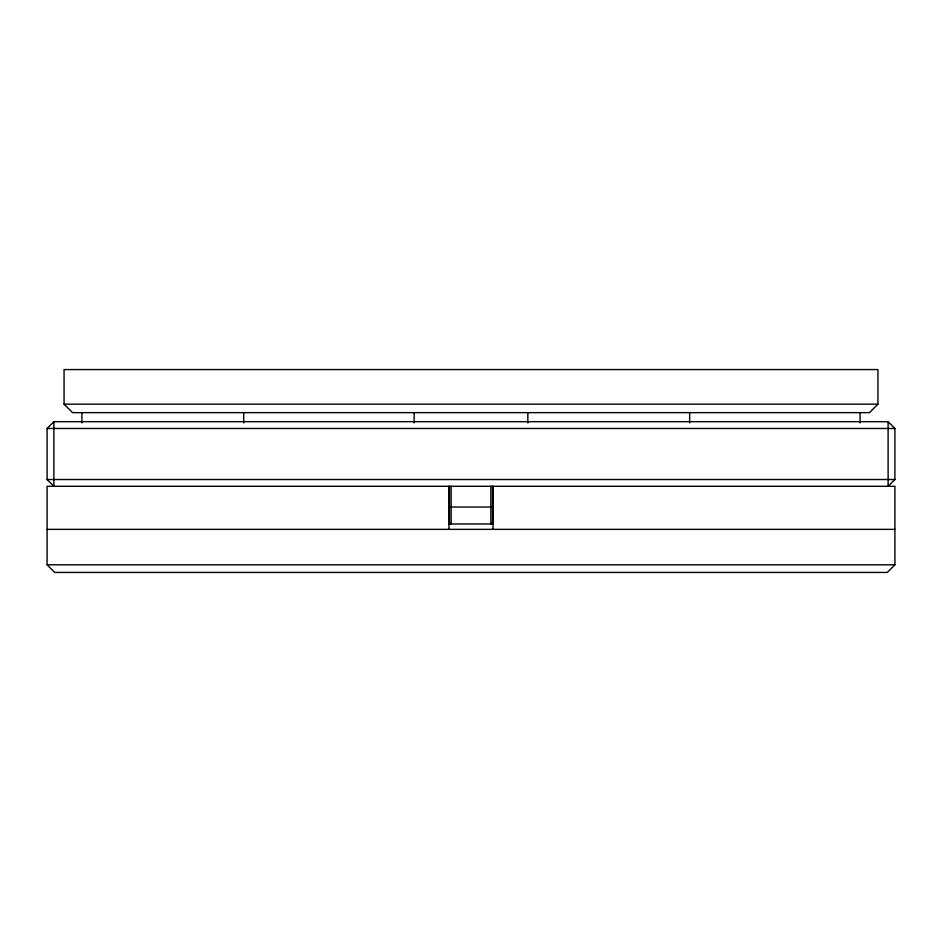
<?xml version="1.0" encoding="UTF-8"?>
<svg xmlns="http://www.w3.org/2000/svg" width="942" height="942" viewBox="0 0 942 942"><rect width="100%" height="100%" fill="white"/><g stroke="black" fill="none" stroke-linecap="round" stroke-linejoin="round"><path stroke-width="1.41" d="M81.907 422.923L81.919 412.643M527.85 422.923L527.861 412.643M53.882 421.686L53.882 486.296L47.1 479.513L47.1 428.469L53.882 421.686L888.118 421.686L894.9 428.469L894.9 479.513L888.118 486.296L888.118 421.686M877.944 404.165L869.466 412.643L72.534 412.643L64.056 404.165L64.056 369.57L877.944 369.57L877.944 404.165L64.056 404.165M894.9 564.8L887.27 572.43L54.73 572.43L47.1 564.8L47.1 486.296L894.9 486.296L894.9 564.8L47.1 564.8M492.536 506.313L490.841 507.02L451.159 507.02L449.464 506.313M47.1 428.469L894.9 428.469M47.1 479.513L894.9 479.513M448.934 523.976L493.066 523.976M47.1 529.357L894.9 529.357M860.081 412.643L860.093 422.923M414.139 412.643L414.15 422.923M689.65 412.643L689.65 422.923M493.043 486.296L493.043 529.357M492.536 486.296L492.536 522.28L490.841 523.976L490.841 486.296M451.159 486.296L451.159 523.976L449.464 522.28L449.464 486.296M448.957 486.296L448.957 529.357M243.707 412.643L243.707 422.923"/></g></svg>
